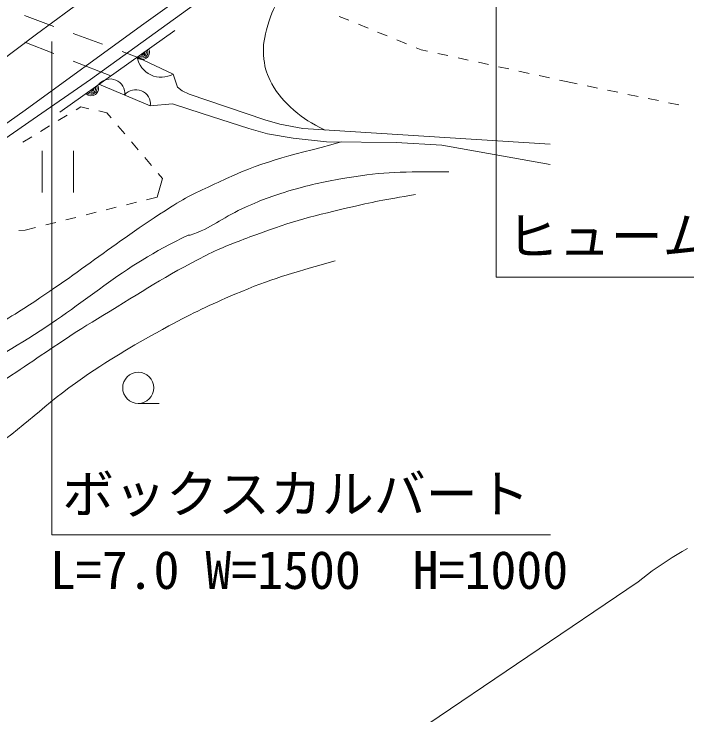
# Model space of a CAD drawing. Units: millimetres, scale not verified. Extents: x 40000 to 680000, y 20000 to 380000.
# Drawn here: x 477620 to 510010, y 238814 to 272538 of the extents above; entities that cross this region are included whole.
import ezdxf
from ezdxf.enums import TextEntityAlignment as Align

# ---------------------------------------------------------------- set-up
doc = ezdxf.new("R2010")
doc.units = ezdxf.units.MM
doc.header["$LTSCALE"] = 1000
doc.linetypes.add('CHAIN', pattern=[18.5, 12, -1.5, 3.5, -1.5])
for name, color, linetype, lineweight in [('M-BGD', 7, 'Continuous', 13), ('M-BMK', 2, 'CHAIN', 13), ('M-STR-HTXT', 7, 'Continuous', 13)]:
    doc.layers.add(name, color=color, linetype=linetype, lineweight=lineweight)
doc.styles.add('ＭＳ ゴシック', font='')
doc.styles.get('ＭＳ ゴシック').set_extended_font_data('MS Gothic')

msp = doc.modelspace()

# ---------------------------------------------------------------- linework, layer by layer
at = {"layer": 'M-BGD'}
for p, q in [((479536, 271943), (478128, 272462)), ((493270, 272424), (493733, 272236)), ((494196, 272048), (494659, 271859)), ((479820, 267812), (485360, 271752)), ((481882, 271080), (480474, 271598)), ((495122, 271671), (495585, 271483)), ((478133, 271180), (479529, 270633)), ((496049, 271294), (496512, 271106)), ((496975, 270918), (497212, 270821)), ((497212, 270821), (497526, 270752)), ((483550, 270465), (482820, 270734)), ((498015, 270645), (498503, 270537)), ((480460, 270268), (482274, 269558)), ((483550, 270465), (485282, 269650)), ((498991, 270430), (499480, 270323)), ((499968, 270215), (500456, 270108)), ((500945, 270001), (501433, 269893)), ((501922, 269786), (502410, 269679)), ((502898, 269572), (503387, 269464)), ((484181, 268124), (481708, 269155)), ((503875, 269357), (504189, 269288)), ((504189, 269288), (504717, 269179)), ((505206, 269078), (505696, 268977)), ((506186, 268875), (506675, 268774)), ((507165, 268673), (507655, 268572)), ((508144, 268471), (508634, 268370)), ((509123, 268268), (509613, 268167)), ((480607, 267932), (480832, 268069)), ((480832, 268069), (481217, 267982)), ((481705, 267873), (482091, 267787)), ((482091, 267787), (482301, 267538)), ((479753, 267411), (480180, 267671)), ((478899, 266890), (479326, 267151)), ((482624, 267157), (482947, 266775)), ((478046, 266370), (478472, 266630)), ((483270, 266393), (483593, 266011)), ((478978, 265951), (478978, 263951)), ((480478, 265951), (480478, 263951)), ((483915, 265630), (484238, 265248)), ((484561, 264866), (484772, 264617)), ((484772, 264617), (484505, 263729)), ((484505, 263729), (483996, 263602)), ((483511, 263481), (483026, 263360)), ((482541, 263239), (482055, 263118)), ((480600, 262755), (480115, 262634)), ((481570, 262997), (481085, 262876)), ((479630, 262513), (479145, 262392)), ((478151, 262144), (477855, 262127)), ((478660, 262271), (478151, 262144)), ((483600, 253803), (484600, 253803))]:
    msp.add_line(p, q, dxfattribs=at)
for points in [[(374785, 254249), (392761, 253754), (412895, 253213), (419210, 253046), (431714, 252713), (441972, 252506), (444218, 252507), (446253, 252550), (447567, 252636), (449686, 252891), (451169, 253146), (452653, 253486), (454433, 253953), (456848, 254759), (459645, 255863), (460620, 256329), (463925, 258154), (465154, 258832), (466552, 259723), (478162, 267909), (483755, 271981), (511085, 291491), (516721, 294673)], [(413361, 252619), (429510, 252203), (433749, 251993), (442184, 251870), (443879, 251871), (447525, 252000), (449305, 252213), (450915, 252468), (453204, 252935), (454602, 253317), (456510, 253954), (458289, 254633), (460027, 255354), (461341, 256033), (462315, 256585), (465239, 258366), (466595, 259172), (473586, 264050), (478544, 267485), (481298, 269394), (500267, 283082), (506763, 287632)], [(485282, 269650), (485494, 269015), (485706, 268845), (486046, 268676), (489691, 267448), (490412, 267237), (491514, 267025), (503425, 266268)], [(484181, 268124), (485240, 268209), (486682, 267744), (488929, 267024), (489819, 266770), (491048, 266559), (492659, 266390), (496007, 266349), (498211, 266223), (503425, 265293)]]:
    msp.add_lwpolyline(points, dxfattribs=at)
msp.add_circle((483600, 254553), 750, dxfattribs=at)
for centre, radius, start, end in [((483781, 270696), 354, 224.219, 26.6242), ((483781, 270696), 283, 226.443, 24.4001), ((483781, 270696), 212, 230.1893, 20.6538), ((483781, 270696), 142, 237.9011, 12.9421), ((483781, 270696), 100, 248.2188, 2.6244), ((484700, 270660), 1166, 189.6214, 299.969), ((482250, 268714), 699, 353.8758, 140.8472), ((481336, 268957), 354, 224.219, 26.6242), ((481336, 268957), 283, 226.443, 24.4001), ((481336, 268957), 212, 230.1893, 20.6538), ((481336, 268957), 142, 237.9011, 12.9421), ((481336, 268957), 100, 248.2188, 2.6244), ((483486, 268198), 699, 353.8758, 140.8472)]:
    msp.add_arc(centre, radius, start, end, dxfattribs=at)
for points, knots in [([(492589, 266957), (491884, 267317), (491607, 267451), (491090, 267915), (490609, 268347), (490343, 268621), (490030, 269186), (489793, 269612), (489704, 269889), (489648, 270373), (489584, 270918), (489629, 271243), (489774, 271772), (489949, 272409), (490088, 272763), (490409, 273340), (491025, 274449), (491628, 274903), (492315, 275969), (492900, 276877), (493087, 277206), (493714, 278353)], [0, 0, 0, 0, 1, 1, 1, 2, 2, 2, 3, 3, 3, 4, 4, 4, 5, 5, 5, 6, 6, 6, 7, 7, 7, 7]), ([(374808, 248311), (376338, 248517), (376738, 248571), (377979, 248707), (379226, 248843), (379928, 248895), (381178, 249009), (381912, 249077), (382321, 249149), (383057, 249172), (385291, 249241), (386548, 249182), (388779, 249047), (393111, 248785), (395525, 248477), (399842, 248035), (402662, 247747), (404226, 247444), (407048, 247191), (409774, 246947), (411307, 246848), (414042, 246771), (417733, 246666), (419803, 246765), (423494, 246690), (424819, 246664), (425563, 246659), (426885, 246565), (428672, 246438), (429672, 246277), (431421, 245889), (432361, 245680), (432853, 245430), (433752, 245084), (435275, 244500), (436117, 244134), (437568, 243391), (438875, 242721), (439483, 242107), (440833, 241527), (441232, 241356), (441460, 241236), (441892, 241189), (442538, 241118), (442937, 241133), (443545, 241359), (446387, 242416), (447409, 244087), (449901, 245813), (451596, 246986), (452498, 247721), (454266, 248782), (455657, 249617), (456455, 250058), (457910, 250776), (459101, 251363), (459806, 251614), (461046, 252091), (465537, 253819), (468282, 254131), (472785, 255827), (473875, 256237), (474487, 256473), (475539, 256972), (476456, 257407), (476970, 257660), (477828, 258203), (480765, 260062), (482229, 261377), (485158, 263250), (486006, 263793), (486535, 264008), (487446, 264438), (489649, 265476), (490578, 265623), (493369, 266381)], [0, 0, 0, 0, 1, 1, 1, 2, 2, 2, 3, 3, 3, 4, 4, 4, 5, 5, 5, 6, 6, 6, 7, 7, 7, 8, 8, 8, 9, 9, 9, 10, 10, 10, 11, 11, 11, 12, 12, 12, 13, 13, 13, 14, 14, 14, 15, 15, 15, 16, 16, 16, 17, 17, 17, 18, 18, 18, 19, 19, 19, 20, 20, 20, 21, 21, 21, 22, 22, 22, 23, 23, 23, 24, 24, 24, 25, 25, 25, 25]), ([(446006, 237630), (447531, 239283), (447923, 239716), (449183, 241023), (450036, 241907), (450493, 242425), (451386, 243270), (452717, 244531), (453537, 245159), (454987, 246281), (455873, 246967), (456387, 247337), (457360, 247893), (458891, 248767), (459804, 249161), (461428, 249845), (464734, 251237), (466732, 251639), (470074, 252943), (471692, 253574), (472618, 253889), (474184, 254640), (475734, 255385), (476575, 255863), (478040, 256762), (481196, 258696), (482653, 260327), (486006, 261894), (486036, 261908), (486060, 261884), (486091, 261894), (487130, 262244), (487598, 262705), (488591, 263167), (489489, 263585), (490013, 263784), (490965, 264058), (491991, 264354), (492582, 264470), (493635, 264653), (495530, 264981), (496263, 264929), (498551, 264952)], [0, 0, 0, 0, 1, 1, 1, 2, 2, 2, 3, 3, 3, 4, 4, 4, 5, 5, 5, 6, 6, 6, 7, 7, 7, 8, 8, 8, 9, 9, 9, 10, 10, 10, 11, 11, 11, 12, 12, 12, 13, 13, 13, 14, 14, 14, 14]), ([(452278, 239456), (453039, 240539), (453302, 240876), (454057, 241703), (455053, 242795), (455680, 243365), (456896, 244205), (460491, 246689), (462894, 247446), (466769, 249466), (469842, 251067), (471664, 251771), (474693, 253454), (477608, 255073), (479041, 256314), (481897, 258035), (483816, 259191), (484854, 259911), (486855, 260920), (487656, 261324), (488134, 261493), (488973, 261811), (490767, 262488), (491810, 262780), (493678, 263212), (494943, 263504), (495388, 263595), (496941, 263849)], [0, 0, 0, 0, 1, 1, 1, 2, 2, 2, 3, 3, 3, 4, 4, 4, 5, 5, 5, 6, 6, 6, 7, 7, 7, 8, 8, 8, 9, 9, 9, 9]), ([(455287, 239796), (456268, 240990), (456600, 241378), (457575, 242256), (458640, 243215), (459342, 243632), (460541, 244419), (461730, 245200), (462429, 245598), (463719, 246201), (465925, 247231), (467343, 247349), (469609, 248238), (470797, 248704), (471467, 248960), (472618, 249511), (474055, 250198), (474880, 250561), (476220, 251420), (478169, 252670), (479012, 253720), (480923, 255025), (482487, 256093), (483411, 256624), (485076, 257528), (486286, 258185), (486987, 258516), (488254, 259055), (490085, 259835), (490791, 260003), (493085, 260668)], [0, 0, 0, 0, 1, 1, 1, 2, 2, 2, 3, 3, 3, 4, 4, 4, 5, 5, 5, 6, 6, 6, 7, 7, 7, 8, 8, 8, 9, 9, 9, 10, 10, 10, 10])]:
    msp.add_open_spline(points, degree=3, knots=knots, dxfattribs=at)
at = {"layer": 'M-BMK'}
msp.add_lwpolyline([(550213, 277655), (549897, 279140), (549463, 280590), (548097, 283790), (546522, 286614), (544323, 289413), (540498, 292371), (537390, 294579), (534558, 295962), (530908, 297395), (526667, 298387), (524018, 298720), (521985, 298770), (519410, 298362), (516178, 297545), (513762, 296679), (510287, 294804), (503280, 289830), (494790, 283540), (486200, 277099), (478710, 271575), (472331, 266848)], dxfattribs=at)
at = {"layer": 'M-STR-HTXT'}
for p, q in [((500832, 286061), (500832, 259879)), ((479437, 271211), (479437, 247485)), ((500832, 259879), (529832, 259879)), ((479437, 247485), (503437, 247485)), ((480543, 226891), (507660, 245225))]:
    msp.add_line(p, q, dxfattribs=at)
msp.add_lwpolyline([(510033, 246818), (509783, 246678), (509536, 246534), (509292, 246385), (509050, 246232), (508811, 246074), (508575, 245913), (508341, 245747), (508111, 245577), (507884, 245403), (507660, 245225)], dxfattribs=at)

# ---------------------------------------------------------------- texts
at = {"layer": 'M-STR-HTXT', "style": 'ＭＳ ゴシック'}
for s, p in [('ヒューム管φ300\u3000L=7.0', (501332, 260379)), ('ボックスカルバート', (479937, 247985))]:
    msp.add_text(s, height=1833, dxfattribs=at).set_placement(p, align=Align.BOTTOM_LEFT)
msp.add_text('L=7.0 W=1500\u3000H=1000', height=1833, dxfattribs=at).set_placement((491820, 245794), align=Align.MIDDLE_CENTER)

doc.saveas('drawing.dxf')
